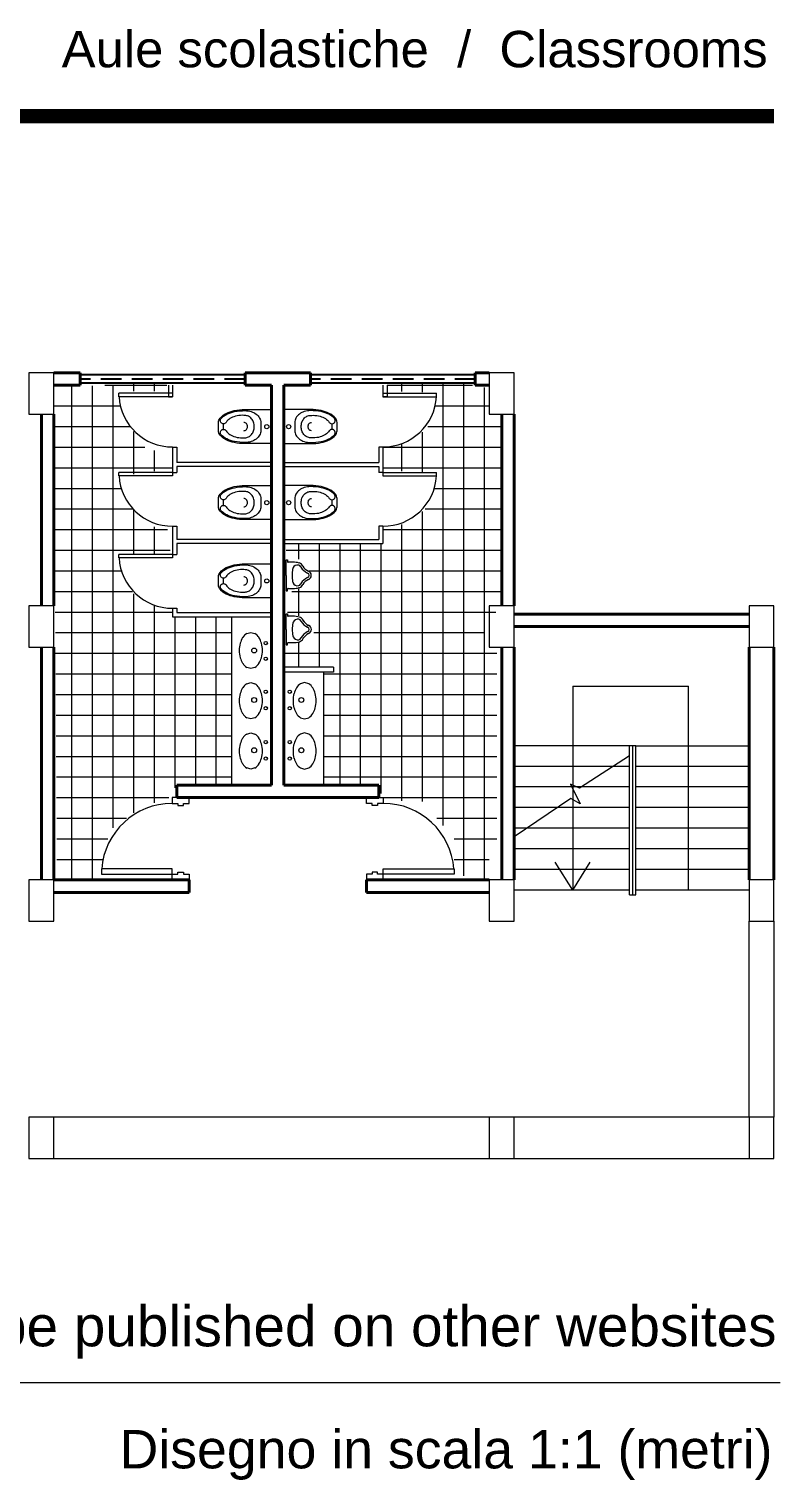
# Model space of a CAD drawing. Header units: millimetres. Extents: x 310.7 to 354.9, y 161.6 to 181.8.
# Drawn here: x 345.74 to 354.85, y 163.06 to 180.66 of the extents above; entities that cross this region are included whole.
import ezdxf

# ---------------------------------------------------------------- set-up
doc = ezdxf.new("R2010")
doc.units = ezdxf.units.MM
doc.linetypes.add('RAYITAS', pattern=[0.375, 0.25, -0.125])
for name, color, linetype, lineweight in [('ARREDI attrezzature - furniture', 175, 'Continuous', 9), ('MURATURA sezioni - section wall', 7, 'Continuous', 40), ('PAVIMENTAZIONE - flooring', 250, 'Continuous', 5), ('PORTE finestre - doors windows', 252, 'Continuous', 5), ('PROIEZIONI - projections', 145, 'Continuous', 13), ('PROIEZIONI finissime - fine lines', 251, 'Continuous', 9), ('STRUTTURA - structure', 7, 'Continuous', 20), ('www.archweb.it - All rights reserved', 2, 'Continuous', 5)]:
    doc.layers.add(name, color=color, linetype=linetype, lineweight=lineweight)
doc.layers.add('VETRATE sezioni - windows sections', color=171, linetype='Continuous', true_color=0x4d79ff)
doc.styles.get("Standard").update_dxf_attribs({"font": 'arial.ttf'})
pattern_1 = [(0, (669.00587, -35.91382), (1e-16, 0.25), []), (90, (669.00587, -35.91382), (-0.25, 1e-16), [])]

msp = doc.modelspace()

# ---------------------------------------------------------------- hatches: boundary and pattern name
at = {"layer": 'PAVIMENTAZIONE - flooring'}
h = msp.add_hatch(dxfattribs=at)
h.set_pattern_fill('ANSI37', color=256, scale=2, angle=315, style=0)
h.set_pattern_definition(pattern_1)
h.paths.add_polyline_path([(348.193, 173.53), (348.193, 171.487), (347.526, 171.487), (347.419, 171.315), (347.127, 171.239), (346.713, 170.94), (346.575, 170.337), (346.076, 170.365), (346.035, 176.315), (347.397, 176.362), (347.426, 176.267), (346.761, 176.266), (346.939, 175.87), (347.167, 175.545), (347.385, 175.545), (347.476, 175.327), (346.791, 175.23), (346.943, 174.904), (347.191, 174.615), (347.411, 174.63), (347.452, 174.283), (346.791, 174.282), (346.924, 173.936), (347.064, 173.719), (347.446, 173.632), (347.476, 173.562), (347.476, 173.53)])
h = msp.add_hatch(dxfattribs=at)
h.set_pattern_fill('ANSI37', color=256, scale=2, angle=315, style=0)
h.set_pattern_definition(pattern_1)
h.paths.add_polyline_path([(351.314, 170.337), (351.316, 170.637), (351.408, 170.637), (351.408, 173.112), (351.258, 173.112), (351.258, 173.562), (351.466, 173.599), (351.466, 176.037), (351.316, 176.037), (351.316, 176.306), (351.113, 176.313), (351.113, 176.362), (350.076, 176.362), (350.076, 176.267), (350.704, 176.245), (350.563, 175.812), (350.349, 175.646), (350.026, 175.587), (350.026, 175.306), (350.676, 175.278), (350.641, 174.944), (350.363, 174.657), (350.026, 174.627), (350.026, 174.416), (348.844, 174.416), (348.865, 174.241), (349.029, 174.224), (349.147, 174.062), (349.152, 173.926), (348.861, 173.813), (348.87, 173.553), (349.19, 173.521), (349.187, 173.316), (348.94, 173.179), (348.826, 173.179), (348.826, 172.918), (349.426, 172.918), (349.426, 172.858), (349.309, 172.858), (349.309, 171.514), (349.976, 171.487), (350.031, 171.3), (350.502, 171.295), (350.888, 170.84), (350.888, 170.408)])

# ---------------------------------------------------------------- linework, layer by layer
at = {"layer": 'ARREDI attrezzature - furniture', "color": 2}
for p, q in [((347.426, 176.337, 0.3), (347.426, 176.198, 0.3)), ((347.476, 176.337, 0.3), (347.476, 176.198, 0.3)), ((350.026, 176.337, 0.3), (350.026, 176.198, 0.3)), ((350.076, 176.337, 0.3), (350.076, 176.198, 0.3)), ((347.426, 176.198, 0.3), (347.476, 176.198, 0.3)), ((350.076, 176.198, 0.3), (350.026, 176.198, 0.3)), ((347.476, 175.587, 0.3), (347.476, 175.278, 0.3)), ((347.476, 175.587, 0.3), (347.526, 175.587, 0.3)), ((347.526, 175.587, 0.3), (347.526, 175.401, 0.3)), ((349.976, 175.587, 0.3), (349.976, 175.401, 0.3)), ((350.026, 175.587, 0.3), (349.976, 175.587, 0.3)), ((350.026, 175.587, 0.3), (350.026, 175.278, 0.3)), ((347.476, 175.278, 0.3), (347.526, 175.278, 0.3)), ((348.676, 175.401, 0.3), (347.526, 175.401, 0.3)), ((348.676, 175.351, 0.3), (347.526, 175.351, 0.3)), ((347.526, 175.351, 0.3), (347.526, 175.278, 0.3)), ((348.826, 175.401, 0.3), (349.976, 175.401, 0.3)), ((348.826, 175.351, 0.3), (349.976, 175.351, 0.3)), ((349.976, 175.351, 0.3), (349.976, 175.278, 0.3)), ((350.026, 175.278, 0.3), (349.976, 175.278, 0.3)), ((347.476, 174.627, 0.3), (347.476, 174.283, 0.3)), ((347.476, 174.627, 0.3), (347.526, 174.627, 0.3)), ((347.526, 174.627, 0.3), (347.526, 174.466, 0.3)), ((349.976, 174.627, 0.3), (349.976, 174.466, 0.3)), ((350.026, 174.627, 0.3), (349.976, 174.627, 0.3)), ((350.026, 174.627, 0.3), (350.026, 174.416, 0.3)), ((348.676, 174.466, 0.3), (347.526, 174.466, 0.3)), ((348.676, 174.416, 0.3), (347.526, 174.416, 0.3)), ((347.526, 174.416, 0.3), (347.526, 174.283, 0.3)), ((348.826, 174.466, 0.3), (349.976, 174.466, 0.3)), ((348.826, 174.416, 0.3), (350.026, 174.416, 0.3)), ((347.476, 174.283, 0.3), (347.526, 174.283, 0.3)), ((347.476, 173.632, 0.3), (347.476, 173.53, 0.3)), ((347.476, 173.632, 0.3), (347.526, 173.632, 0.3)), ((347.476, 173.53, 0.3), (348.676, 173.53, 0.3)), ((347.526, 173.632, 0.3), (347.526, 173.58, 0.3)), ((347.526, 173.58, 0.3), (348.676, 173.58, 0.3)), ((349.426, 172.918, 0.3), (348.826, 172.918, 0.3)), ((349.426, 172.858, 0.3), (348.826, 172.858, 0.3)), ((349.426, 172.918, 0.3), (349.426, 172.858, 0.3))]:
    msp.add_line(p, q, dxfattribs=at)
at = {"layer": 'ARREDI attrezzature - furniture'}
for p, q in [((348.093, 175.802, 0.3), (348.093, 175.869, 0.3)), ((349.409, 175.802, 0.3), (349.409, 175.869, 0.3)), ((348.093, 174.88, 0.3), (348.093, 174.947, 0.3)), ((349.409, 174.88, 0.3), (349.409, 174.947, 0.3)), ((348.852, 174.031, 0.3), (348.852, 174.219, 0.3)), ((348.852, 174.219, 0.3), (348.868, 174.219, 0.3)), ((348.868, 174.219, 0.3), (348.868, 174.199, 0.3)), ((348.093, 173.931, 0.3), (348.093, 173.998, 0.3)), ((348.852, 174.031, 0.3), (348.852, 173.843, 0.3)), ((348.868, 173.843, 0.3), (348.868, 173.863, 0.3)), ((348.852, 173.843, 0.3), (348.868, 173.843, 0.3)), ((348.193, 171.487, 0.3), (348.193, 173.53, 0.3)), ((348.854, 173.375, 0.3), (348.854, 173.563, 0.3)), ((348.854, 173.563, 0.3), (348.87, 173.563, 0.3)), ((348.87, 173.563, 0.3), (348.87, 173.543, 0.3)), ((348.375, 173.326, 0.3), (348.425, 173.34, 0.3)), ((348.425, 173.34, 0.3), (348.475, 173.326, 0.3)), ((348.854, 173.375, 0.3), (348.854, 173.187, 0.3)), ((348.854, 173.187, 0.3), (348.87, 173.187, 0.3)), ((348.87, 173.187, 0.3), (348.87, 173.207, 0.3)), ((348.425, 172.9, 0.3), (348.375, 172.915, 0.3)), ((348.475, 172.915, 0.3), (348.425, 172.9, 0.3)), ((349.309, 172.858, 0.3), (348.826, 172.858, 0.3)), ((349.309, 171.487, 0.3), (349.309, 172.858, 0.3)), ((348.375, 172.716, 0.3), (348.425, 172.73, 0.3)), ((348.425, 172.73, 0.3), (348.475, 172.716, 0.3)), ((349.077, 172.73, 0.3), (349.027, 172.716, 0.3)), ((349.127, 172.716, 0.3), (349.077, 172.73, 0.3)), ((348.425, 172.29, 0.3), (348.375, 172.305, 0.3)), ((348.475, 172.305, 0.3), (348.425, 172.29, 0.3)), ((349.027, 172.305, 0.3), (349.077, 172.29, 0.3)), ((349.077, 172.29, 0.3), (349.127, 172.305, 0.3)), ((348.375, 172.106, 0.3), (348.425, 172.12, 0.3)), ((348.425, 172.12, 0.3), (348.475, 172.106, 0.3)), ((349.077, 172.12, 0.3), (349.027, 172.106, 0.3)), ((349.127, 172.106, 0.3), (349.077, 172.12, 0.3)), ((348.425, 171.68, 0.3), (348.375, 171.695, 0.3)), ((348.475, 171.695, 0.3), (348.425, 171.68, 0.3)), ((349.027, 171.695, 0.3), (349.077, 171.68, 0.3)), ((349.077, 171.68, 0.3), (349.127, 171.695, 0.3))]:
    msp.add_line(p, q, dxfattribs=at)
at = {"layer": 'ARREDI attrezzature - furniture', "elevation": 0.3}
for points in [[(348.354, 175.629, -0.049648), (348.224, 175.642, -0.06346), (348.126, 175.675, -0.103485), (348.051, 175.733, -0.178458), (348.032, 175.785), (348.032, 175.885, -0.178458), (348.051, 175.938, -0.103485), (348.126, 175.996, -0.06346), (348.224, 176.029, -0.049648), (348.354, 176.042), (348.676, 176.042), (348.676, 175.629)], [(348.061, 175.93, -0.103485), (348.132, 175.985, -0.06346), (348.226, 176.017, -0.049648), (348.354, 176.029, -0.075858), (348.429, 176.018, -0.086069), (348.489, 175.987, -0.105985), (348.531, 175.938, -0.126201), (348.545, 175.885), (348.545, 175.785, -0.126201), (348.531, 175.733, -0.105985), (348.489, 175.684, -0.086069), (348.429, 175.653, -0.075858), (348.354, 175.642, -0.049648), (348.226, 175.654, -0.06346), (348.132, 175.686, -0.103485), (348.061, 175.741, -0.097511), (348.055, 175.755, -0.09808), (348.055, 175.77, -0.098895), (348.061, 175.784, -0.099479), (348.071, 175.795, -0.099479), (348.085, 175.801, -0.098895), (348.1, 175.801, -0.09808), (348.115, 175.795, -0.097511), (348.125, 175.784, 0.102445), (348.172, 175.739, 0.077884), (348.237, 175.71, 0.065096), (348.322, 175.699, 0.024284), (348.354, 175.7, 0.115331), (348.396, 175.71, 0.103946), (348.434, 175.74, 0.091071), (348.458, 175.783, 0.083675), (348.467, 175.835, 0.083675), (348.458, 175.888, 0.091071), (348.434, 175.931, 0.103946), (348.396, 175.961, 0.115331), (348.354, 175.97, 0.024284), (348.322, 175.972, 0.065096), (348.237, 175.961, 0.077884), (348.172, 175.932, 0.102445), (348.125, 175.887, -0.097511), (348.115, 175.876, -0.09808), (348.1, 175.87, -0.098895), (348.085, 175.87, -0.099479), (348.071, 175.876, -0.099479), (348.061, 175.887, -0.098895), (348.055, 175.901, -0.09808), (348.055, 175.916, -0.097511)], [(349.148, 175.629, 0.049648), (349.278, 175.642, 0.06346), (349.375, 175.675, 0.103485), (349.45, 175.733, 0.178458), (349.47, 175.785), (349.47, 175.885, 0.178458), (349.45, 175.938, 0.103485), (349.375, 175.996, 0.06346), (349.278, 176.029, 0.049648), (349.148, 176.042), (348.826, 176.042), (348.826, 175.629)], [(349.441, 175.93, 0.103485), (349.37, 175.985, 0.06346), (349.276, 176.017, 0.049648), (349.148, 176.029, 0.075858), (349.073, 176.018, 0.086069), (349.013, 175.987, 0.105985), (348.971, 175.938, 0.126201), (348.957, 175.885), (348.957, 175.785, 0.126201), (348.971, 175.733, 0.105985), (349.013, 175.684, 0.086069), (349.073, 175.653, 0.075858), (349.148, 175.642, 0.049648), (349.276, 175.654, 0.06346), (349.37, 175.686, 0.103485), (349.441, 175.741, 0.097511), (349.447, 175.755, 0.09808), (349.447, 175.77, 0.098895), (349.441, 175.784, 0.099479), (349.43, 175.795, 0.099479), (349.416, 175.801, 0.098895), (349.401, 175.801, 0.09808), (349.387, 175.795, 0.097511), (349.376, 175.784, -0.102445), (349.33, 175.739, -0.077884), (349.265, 175.71, -0.065096), (349.18, 175.699, -0.024284), (349.148, 175.7, -0.115331), (349.105, 175.71, -0.103946), (349.068, 175.74, -0.091071), (349.044, 175.783, -0.083675), (349.035, 175.835, -0.083675), (349.044, 175.888, -0.091071), (349.068, 175.931, -0.103946), (349.105, 175.961, -0.115331), (349.148, 175.97, -0.024284), (349.18, 175.972, -0.065096), (349.265, 175.961, -0.077884), (349.33, 175.932, -0.102445), (349.376, 175.887, 0.097511), (349.387, 175.876, 0.09808), (349.401, 175.87, 0.098895), (349.416, 175.87, 0.099479), (349.43, 175.876, 0.099479), (349.441, 175.887, 0.098895), (349.447, 175.901, 0.09808), (349.447, 175.916, 0.097511)], [(348.354, 174.707, -0.049648), (348.224, 174.72, -0.06346), (348.126, 174.753, -0.103485), (348.051, 174.811, -0.178458), (348.032, 174.863), (348.032, 174.963, -0.178458), (348.051, 175.016, -0.103485), (348.126, 175.074, -0.06346), (348.224, 175.107, -0.049648), (348.354, 175.12), (348.676, 175.12), (348.676, 174.707)], [(348.061, 175.008, -0.103485), (348.132, 175.063, -0.06346), (348.226, 175.094, -0.049648), (348.354, 175.107, -0.075858), (348.429, 175.096, -0.086069), (348.489, 175.065, -0.105985), (348.531, 175.016, -0.126201), (348.545, 174.963), (348.545, 174.863, -0.126201), (348.531, 174.811, -0.105985), (348.489, 174.762, -0.086069), (348.429, 174.731, -0.075858), (348.354, 174.72, -0.049648), (348.226, 174.732, -0.06346), (348.132, 174.764, -0.103485), (348.061, 174.819, -0.097511), (348.055, 174.833, -0.09808), (348.055, 174.848, -0.098895), (348.061, 174.862, -0.099479), (348.071, 174.873, -0.099479), (348.085, 174.879, -0.098895), (348.1, 174.879, -0.09808), (348.115, 174.873, -0.097511), (348.125, 174.862, 0.102445), (348.172, 174.817, 0.077884), (348.237, 174.788, 0.065096), (348.322, 174.777, 0.024284), (348.354, 174.778, 0.115331), (348.396, 174.788, 0.103946), (348.434, 174.818, 0.091071), (348.458, 174.861, 0.083675), (348.467, 174.913, 0.083675), (348.458, 174.966, 0.091071), (348.434, 175.009, 0.103946), (348.396, 175.038, 0.115331), (348.354, 175.048, 0.024284), (348.322, 175.05, 0.065096), (348.237, 175.039, 0.077884), (348.172, 175.01, 0.102445), (348.125, 174.965, -0.097511), (348.115, 174.954, -0.09808), (348.1, 174.948, -0.098895), (348.085, 174.948, -0.099479), (348.071, 174.954, -0.099479), (348.061, 174.964, -0.098895), (348.055, 174.978, -0.09808), (348.055, 174.994, -0.097511)], [(349.148, 174.707, 0.049648), (349.278, 174.72, 0.06346), (349.375, 174.753, 0.103485), (349.45, 174.811, 0.178458), (349.47, 174.863), (349.47, 174.963, 0.178458), (349.45, 175.016, 0.103485), (349.375, 175.074, 0.06346), (349.278, 175.107, 0.049648), (349.148, 175.12), (348.826, 175.12), (348.826, 174.707)], [(349.441, 175.008, 0.103485), (349.37, 175.063, 0.06346), (349.276, 175.094, 0.049648), (349.148, 175.107, 0.075858), (349.073, 175.096, 0.086069), (349.013, 175.065, 0.105985), (348.971, 175.016, 0.126201), (348.957, 174.963), (348.957, 174.863, 0.126201), (348.971, 174.811, 0.105985), (349.013, 174.762, 0.086069), (349.073, 174.731, 0.075858), (349.148, 174.72, 0.049648), (349.276, 174.732, 0.06346), (349.37, 174.764, 0.103485), (349.441, 174.819, 0.097511), (349.447, 174.833, 0.09808), (349.447, 174.848, 0.098895), (349.441, 174.862, 0.099479), (349.43, 174.873, 0.099479), (349.416, 174.879, 0.098895), (349.401, 174.879, 0.09808), (349.387, 174.873, 0.097511), (349.376, 174.862, -0.102445), (349.33, 174.817, -0.077884), (349.265, 174.788, -0.065096), (349.18, 174.777, -0.024284), (349.148, 174.778, -0.115331), (349.105, 174.788, -0.103946), (349.068, 174.818, -0.091071), (349.044, 174.861, -0.083675), (349.035, 174.913, -0.083675), (349.044, 174.966, -0.091071), (349.068, 175.009, -0.103946), (349.105, 175.038, -0.115331), (349.148, 175.048, -0.024284), (349.18, 175.05, -0.065096), (349.265, 175.039, -0.077884), (349.33, 175.01, -0.102445), (349.376, 174.965, 0.097511), (349.387, 174.954, 0.09808), (349.401, 174.948, 0.098895), (349.416, 174.948, 0.099479), (349.43, 174.954, 0.099479), (349.441, 174.964, 0.098895), (349.447, 174.978, 0.09808), (349.447, 174.994, 0.097511)], [(348.354, 173.758, -0.049648), (348.224, 173.771, -0.06346), (348.126, 173.804, -0.103485), (348.051, 173.862, -0.178458), (348.032, 173.914), (348.032, 174.014, -0.178458), (348.051, 174.067, -0.103485), (348.126, 174.125, -0.06346), (348.224, 174.158, -0.049648), (348.354, 174.171), (348.676, 174.171), (348.676, 173.758)], [(348.061, 174.059, -0.103485), (348.132, 174.114, -0.06346), (348.226, 174.145, -0.049648), (348.354, 174.158, -0.075858), (348.429, 174.147, -0.086069), (348.489, 174.116, -0.105985), (348.531, 174.067, -0.126201), (348.545, 174.014), (348.545, 173.914, -0.126201), (348.531, 173.862, -0.105985), (348.489, 173.813, -0.086069), (348.429, 173.782, -0.075858), (348.354, 173.771, -0.049648), (348.226, 173.783, -0.06346), (348.132, 173.815, -0.103485), (348.061, 173.87, -0.097511), (348.055, 173.884, -0.09808), (348.055, 173.899, -0.098895), (348.061, 173.913, -0.099479), (348.071, 173.924, -0.099479), (348.085, 173.93, -0.098895), (348.1, 173.93, -0.09808), (348.115, 173.924, -0.097511), (348.125, 173.913, 0.102445), (348.172, 173.868, 0.077884), (348.237, 173.839, 0.065096), (348.322, 173.828, 0.024284), (348.354, 173.829, 0.115331), (348.396, 173.839, 0.103946), (348.434, 173.869, 0.091071), (348.458, 173.912, 0.083675), (348.467, 173.964, 0.083675), (348.458, 174.017, 0.091071), (348.434, 174.06, 0.103946), (348.396, 174.089, 0.115331), (348.354, 174.099, 0.024284), (348.322, 174.101, 0.065096), (348.237, 174.09, 0.077884), (348.172, 174.061, 0.102445), (348.125, 174.016, -0.097511), (348.115, 174.005, -0.09808), (348.1, 173.999, -0.098895), (348.085, 173.999, -0.099479), (348.071, 174.005, -0.099479), (348.061, 174.015, -0.098895), (348.055, 174.029, -0.09808), (348.055, 174.045, -0.097511)]]:
    msp.add_lwpolyline(points, format="xyb", close=True, dxfattribs=at)
for points in [[(348.34, 175.785, 0.111064), (348.356, 175.789, 0.102841), (348.371, 175.8, 0.093011), (348.38, 175.816, 0.087082), (348.384, 175.835, 0.087082), (348.38, 175.855, 0.093011), (348.371, 175.871, 0.102841), (348.356, 175.882, 0.111064), (348.34, 175.885, 0.111064)], [(349.162, 175.785, -0.111064), (349.145, 175.789, -0.102841), (349.131, 175.8, -0.093011), (349.122, 175.816, -0.087082), (349.118, 175.835, -0.087082), (349.122, 175.855, -0.093011), (349.131, 175.871, -0.102841), (349.145, 175.882, -0.111064), (349.162, 175.885, -0.111064)], [(348.34, 174.863, 0.111064), (348.356, 174.867, 0.102841), (348.371, 174.878, 0.093011), (348.38, 174.894, 0.087082), (348.384, 174.913, 0.087082), (348.38, 174.933, 0.093011), (348.371, 174.949, 0.102841), (348.356, 174.96, 0.111064), (348.34, 174.963, 0.111064)], [(349.162, 174.863, -0.111064), (349.145, 174.867, -0.102841), (349.131, 174.878, -0.093011), (349.122, 174.894, -0.087082), (349.118, 174.913, -0.087082), (349.122, 174.933, -0.093011), (349.131, 174.949, -0.102841), (349.145, 174.96, -0.111064), (349.162, 174.963, -0.111064)], [(348.34, 173.914, 0.111064), (348.356, 173.918, 0.102841), (348.371, 173.929, 0.093011), (348.38, 173.945, 0.087082), (348.384, 173.964, 0.087082), (348.38, 173.984, 0.093011), (348.371, 174, 0.102841), (348.356, 174.011, 0.111064), (348.34, 174.014, 0.111064)]]:
    msp.add_lwpolyline(points, format="xyb", dxfattribs=at)
at = {"layer": 'ARREDI attrezzature - furniture'}
for centre, radius in [((348.618, 175.835, 0.3), 0.025), ((348.883, 175.835, 0.3), 0.025), ((348.618, 174.913, 0.3), 0.025), ((348.883, 174.913, 0.3), 0.025), ((348.618, 173.964, 0.3), 0.025), ((348.605, 173.21, 0.3), 0.02), ((348.465, 173.12, 0.3), 0.03), ((348.605, 173.02, 0.3), 0.02), ((348.605, 172.62, 0.3), 0.02), ((348.897, 172.62, 0.3), 0.02), ((348.465, 172.52, 0.3), 0.03), ((349.037, 172.52, 0.3), 0.03), ((348.605, 172.42, 0.3), 0.02), ((348.897, 172.42, 0.3), 0.02), ((348.465, 171.91, 0.3), 0.03), ((348.605, 172.01, 0.3), 0.02), ((348.897, 172.01, 0.3), 0.02), ((349.037, 171.91, 0.3), 0.03), ((348.605, 171.81, 0.3), 0.02), ((348.897, 171.81, 0.3), 0.02)]:
    msp.add_circle(centre, radius, dxfattribs=at)
for centre, radius, start, end in [((348.876, 174.199, 0.3), 0.008, 180, 271.2596), ((348.903, 172.95, 0.3), 1.242, 88.6838, 91.2596), ((349.347, 174.031, 0.3), 0.423, 169.6448, 180), ((349.001, 174.092, 0.3), 0.0714, 157.0115, 167.3819), ((348.932, 173.871, 0.3), 0.32, 75.54, 90), ((348.994, 174.092, 0.3), 0.0647, 80.1127, 155.0367), ((348.994, 174.119, 0.3), 0.0388, 21.7562, 21.7562), ((348.994, 174.119, 0.3), 0.0388, 28.9977, 74.4084), ((348.994, 174.119, 0.3), 0.0648, 21.7562, 74.4084), ((349.11, 174.172, 0.3), 0.0887, 203.0794, 209.3743), ((349.198, 174.234, 0.3), 0.196, 212.4219, 243.4809), ((349.198, 174.234, 0.3), 0.17, 212.4219, 243.4809), ((349.107, 174.047, 0.3), 0.0124, 59.9952, 73.3504), ((349.104, 174.033, 0.3), 0.0264, 358.4121, 69.8647), ((349.104, 174.033, 0.3), 0.0524, 358.4121, 69.8647), ((348.876, 173.863, 0.3), 0.008, 88.7404, 180), ((348.903, 175.113, 0.3), 1.242, 268.7404, 271.3162), ((349.347, 174.031, 0.3), 0.423, 180, 190.3552), ((349.001, 173.971, 0.3), 0.0714, 192.6181, 202.9885), ((348.932, 174.192, 0.3), 0.32, 270, 284.46), ((348.994, 173.97, 0.3), 0.0647, 204.9633, 279.8873), ((348.994, 173.944, 0.3), 0.0388, 285.5916, 331.0023), ((348.994, 173.944, 0.3), 0.0648, 285.5916, 338.2438), ((349.11, 173.89, 0.3), 0.0887, 150.6257, 156.9206), ((349.198, 173.829, 0.3), 0.196, 116.5191, 147.5781), ((349.198, 173.829, 0.3), 0.17, 116.5191, 147.5781), ((349.107, 174.016, 0.3), 0.0124, 286.6496, 300.0048), ((349.104, 174.03, 0.3), 0.0264, 290.1353, 1.5879), ((349.104, 174.03, 0.3), 0.0524, 290.1353, 1.5879), ((349.15, 174.031, 0.3), 0.0202, 177.956, 182.044), ((348.878, 173.543, 0.3), 0.008, 179.9979, 271.2575), ((348.906, 172.293, 0.3), 1.242, 88.6818, 91.2575), ((348.934, 173.215, 0.3), 0.32, 75.5379, 89.9979), ((348.997, 173.462, 0.3), 0.0648, 21.7541, 74.4063), ((349.35, 173.375, 0.3), 0.423, 169.6427, 179.9979), ((349.35, 173.375, 0.3), 0.423, 179.9979, 190.3531), ((349.003, 173.435, 0.3), 0.0714, 157.0094, 167.3798), ((348.996, 173.436, 0.3), 0.0647, 80.1106, 155.0346), ((348.997, 173.462, 0.3), 0.0388, 21.7541, 21.7541), ((348.997, 173.462, 0.3), 0.0388, 28.9956, 74.4063), ((349.112, 173.516, 0.3), 0.0887, 203.0773, 209.3722), ((349.2, 173.577, 0.3), 0.196, 212.4199, 243.4788), ((349.2, 173.173, 0.3), 0.196, 116.517, 147.576), ((349.2, 173.577, 0.3), 0.17, 212.4199, 243.4788), ((349.109, 173.39, 0.3), 0.0124, 59.9931, 73.3484), ((349.109, 173.36, 0.3), 0.0124, 286.6475, 300.0027), ((349.106, 173.376, 0.3), 0.0264, 358.41, 69.8626), ((349.106, 173.374, 0.3), 0.0264, 290.1332, 1.5858), ((349.106, 173.376, 0.3), 0.0524, 358.41, 69.8626), ((349.106, 173.374, 0.3), 0.0524, 290.1332, 1.5858), ((349.153, 173.375, 0.3), 0.0202, 177.9539, 182.0419), ((348.629, 173.12, 0.3), 0.345, 165.2333, 180), ((348.528, 173.147, 0.3), 0.24, 147.5288, 165.2333), ((348.465, 173.188, 0.3), 0.165, 123.0604, 147.5288), ((348.385, 173.188, 0.3), 0.165, 32.4712, 56.9396), ((348.321, 173.147, 0.3), 0.24, 14.7667, 32.4712), ((348.22, 173.12, 0.3), 0.345, 0, 14.7667), ((348.878, 173.207, 0.3), 0.008, 88.7383, 179.9979), ((348.906, 174.457, 0.3), 1.242, 268.7383, 271.3141), ((349.003, 173.315, 0.3), 0.0714, 192.616, 202.9865), ((348.934, 173.535, 0.3), 0.32, 269.9979, 284.4579), ((348.996, 173.314, 0.3), 0.0647, 204.9612, 279.8852), ((348.997, 173.288, 0.3), 0.0388, 285.5895, 331.0002), ((348.997, 173.288, 0.3), 0.0648, 285.5895, 338.2417), ((349.112, 173.234, 0.3), 0.0887, 150.6236, 156.9186), ((349.2, 173.173, 0.3), 0.17, 116.517, 147.576), ((348.629, 173.12, 0.3), 0.345, 180, 194.7667), ((348.528, 173.094, 0.3), 0.24, 194.7667, 212.4712), ((348.321, 173.094, 0.3), 0.24, 327.5288, 345.2333), ((348.22, 173.12, 0.3), 0.345, 345.2333, 360), ((348.465, 173.053, 0.3), 0.165, 212.4712, 236.9396), ((348.385, 173.053, 0.3), 0.165, 303.0604, 327.5288), ((348.528, 172.537, 0.3), 0.24, 147.5288, 165.2333), ((348.465, 172.578, 0.3), 0.165, 123.0604, 147.5288), ((348.385, 172.578, 0.3), 0.165, 32.4712, 56.9396), ((348.321, 172.537, 0.3), 0.24, 14.7667, 32.4712), ((349.181, 172.537, 0.3), 0.24, 147.5288, 165.2333), ((349.117, 172.578, 0.3), 0.165, 123.0604, 147.5288), ((349.037, 172.578, 0.3), 0.165, 32.4712, 56.9396), ((348.973, 172.537, 0.3), 0.24, 14.7667, 32.4712), ((348.629, 172.51, 0.3), 0.345, 165.2333, 180), ((348.629, 172.51, 0.3), 0.345, 180, 194.7667), ((348.22, 172.51, 0.3), 0.345, 360, 14.7667), ((348.22, 172.51, 0.3), 0.345, 345.2333, 0), ((349.281, 172.51, 0.3), 0.345, 165.2333, 180), ((349.281, 172.51, 0.3), 0.345, 180, 194.7667), ((348.872, 172.51, 0.3), 0.345, 0, 14.7667), ((348.872, 172.51, 0.3), 0.345, 345.2333, 0), ((348.528, 172.484, 0.3), 0.24, 194.7667, 212.4712), ((348.465, 172.443, 0.3), 0.165, 212.4712, 236.9396), ((348.385, 172.443, 0.3), 0.165, 303.0604, 327.5288), ((348.321, 172.484, 0.3), 0.24, 327.5288, 345.2333), ((349.181, 172.484, 0.3), 0.24, 194.7667, 212.4712), ((349.117, 172.443, 0.3), 0.165, 212.4712, 236.9396), ((349.037, 172.443, 0.3), 0.165, 303.0604, 327.5288), ((348.973, 172.484, 0.3), 0.24, 327.5288, 345.2333), ((348.465, 171.968, 0.3), 0.165, 123.0604, 147.5288), ((348.385, 171.968, 0.3), 0.165, 32.4712, 56.9396), ((349.117, 171.968, 0.3), 0.165, 123.0604, 147.5288), ((349.037, 171.968, 0.3), 0.165, 32.4712, 56.9396), ((348.629, 171.9, 0.3), 0.345, 165.2333, 180), ((348.528, 171.927, 0.3), 0.24, 147.5288, 165.2333), ((348.321, 171.927, 0.3), 0.24, 14.7667, 32.4712), ((348.22, 171.9, 0.3), 0.345, 360, 14.7667), ((349.281, 171.9, 0.3), 0.345, 165.2333, 180), ((349.181, 171.927, 0.3), 0.24, 147.5288, 165.2333), ((348.973, 171.927, 0.3), 0.24, 14.7667, 32.4712), ((348.872, 171.9, 0.3), 0.345, 0, 14.7667), ((348.629, 171.9, 0.3), 0.345, 180, 194.7667), ((348.528, 171.874, 0.3), 0.24, 194.7667, 212.4712), ((348.321, 171.874, 0.3), 0.24, 327.5288, 345.2333), ((348.22, 171.9, 0.3), 0.345, 345.2333, 360), ((349.281, 171.9, 0.3), 0.345, 180, 194.7667), ((349.181, 171.874, 0.3), 0.24, 194.7667, 212.4712), ((348.973, 171.874, 0.3), 0.24, 327.5288, 345.2333), ((348.872, 171.9, 0.3), 0.345, 345.2333, 0), ((348.465, 171.833, 0.3), 0.165, 212.4712, 236.9396), ((348.385, 171.833, 0.3), 0.165, 303.0604, 327.5288), ((349.117, 171.833, 0.3), 0.165, 212.4712, 236.9396), ((349.037, 171.833, 0.3), 0.165, 303.0604, 327.5288)]:
    msp.add_arc(centre, radius, start, end, dxfattribs=at)
at = {"layer": 'MURATURA sezioni - section wall'}
for p, q in [((346.035, 176.487, 0.3), (346.356, 176.487, 0.324)), ((346.356, 176.337, 0.3), (346.035, 176.337, 0.3)), ((346.356, 176.337, 0.3), (346.356, 176.487, 0.3)), ((348.356, 176.337, 0.3), (348.356, 176.487, 0.3)), ((349.146, 176.487, 0.3), (348.356, 176.487, 0.3)), ((348.676, 176.337, 0.3), (348.356, 176.337, 0.3)), ((348.676, 171.487, 0.3), (348.676, 176.337, 0.3)), ((349.146, 176.487, 0.3), (348.826, 176.487, 0.3)), ((348.826, 176.337, 0.3), (349.146, 176.337, 0.3)), ((348.826, 171.487, 0.3), (348.826, 176.337, 0.3)), ((349.146, 176.337, 0.3), (349.146, 176.487, 0.3)), ((351.146, 176.487, 0.678), (351.316, 176.487, 0.691)), ((351.146, 176.337, 0.3), (351.146, 176.487, 0.3)), ((351.146, 176.337, 0.3), (351.316, 176.337, 0.3)), ((345.885, 173.662, 0.3), (345.885, 175.987, 0.68)), ((346.035, 173.662, 0.3), (346.035, 175.987, 0.68)), ((351.466, 173.662, 0.3), (351.466, 175.987, 0.3)), ((351.616, 173.662, 0.3), (351.616, 175.987, 0.3)), ((351.616, 173.562, 0.3), (354.466, 173.562, 0.3)), ((351.616, 173.412, 0.3), (354.466, 173.412, 0.3)), ((345.885, 170.337, 0.3), (345.885, 173.162, 0.3)), ((346.035, 170.337, 0.3), (346.035, 173.162, 0.3)), ((351.466, 170.337, 0.3), (351.466, 173.162, 0.3)), ((351.616, 170.337, 0.3), (351.616, 173.162, 0.3)), ((354.466, 170.337, 0.3), (354.466, 173.162, 0.3)), ((354.766, 170.337, 0.3), (354.766, 173.162, 0.3)), ((347.526, 171.487, 0.3), (348.676, 171.487, 0.3)), ((347.526, 171.487, 0.3), (347.526, 171.337, 0.3)), ((348.826, 171.487, 0.3), (349.976, 171.487, 0.3)), ((349.976, 171.487, 0.3), (349.976, 171.337, 0.3)), ((347.526, 171.337, 0.3), (349.976, 171.337, 0.3)), ((347.676, 170.337, 0.3), (346.035, 170.337, 0.3)), ((347.676, 170.187, 0.3), (346.035, 170.187, 0.3)), ((346.185, 170.187, 0.3), (347.676, 170.187, 0.3)), ((347.676, 170.337, 0.3), (347.676, 170.187, 0.3)), ((349.826, 170.337, 0.3), (349.826, 170.187, 0.3)), ((349.826, 170.337, 0.3), (351.316, 170.337, 0.3)), ((351.316, 170.187, 0.3), (349.826, 170.187, 0.3))]:
    msp.add_line(p, q, dxfattribs=at)
at = {"layer": 'PORTE finestre - doors windows', "color": 2}
for p, q in [((346.826, 176.198, 0.3), (346.826, 176.239, 0.3)), ((347.476, 176.239, 0.3), (346.826, 176.239, 0.3)), ((347.476, 176.198, 0.3), (346.826, 176.198, 0.3)), ((347.476, 176.239, 0.3), (347.476, 176.198, 0.3)), ((350.026, 176.239, 0.3), (350.676, 176.239, 0.3)), ((350.026, 176.239, 0.3), (350.026, 176.198, 0.3)), ((350.026, 176.198, 0.3), (350.676, 176.198, 0.3)), ((350.676, 176.198, 0.3), (350.676, 176.239, 0.3)), ((346.826, 175.237, 0.3), (346.826, 175.278, 0.3)), ((347.476, 175.278, 0.3), (346.826, 175.278, 0.3)), ((347.476, 175.278, 0.3), (347.476, 175.237, 0.3)), ((350.026, 175.278, 0.3), (350.676, 175.278, 0.3)), ((350.026, 175.278, 0.3), (350.026, 175.237, 0.3)), ((350.676, 175.237, 0.3), (350.676, 175.278, 0.3)), ((347.476, 175.237, 0.3), (346.826, 175.237, 0.3)), ((350.026, 175.237, 0.3), (350.676, 175.237, 0.3)), ((346.826, 174.242, 0.3), (346.826, 174.283, 0.3)), ((347.476, 174.283, 0.3), (346.826, 174.283, 0.3)), ((347.476, 174.242, 0.3), (346.826, 174.242, 0.3)), ((347.476, 174.283, 0.3), (347.476, 174.242, 0.3))]:
    msp.add_line(p, q, dxfattribs=at)
at = {"layer": 'PORTE finestre - doors windows', "color": 2, "elevation": 0.3}
for points in [[(347.676, 171.336), (347.471, 171.336), (347.471, 171.265), (347.54, 171.265), (347.54, 171.242), (347.607, 171.242), (347.607, 171.265), (347.676, 171.265), (347.676, 171.336), (347.653, 171.336)], [(349.826, 171.336), (350.031, 171.336), (350.031, 171.265), (349.962, 171.265), (349.962, 171.242), (349.895, 171.242), (349.895, 171.265), (349.826, 171.265), (349.826, 171.336), (349.849, 171.336)], [(347.495, 170.337), (347.471, 170.337), (347.471, 170.408), (347.54, 170.408), (347.54, 170.43), (347.607, 170.43), (347.607, 170.408), (347.676, 170.408), (347.676, 170.337), (347.653, 170.337)], [(350.007, 170.337), (350.031, 170.337), (350.031, 170.408), (349.962, 170.408), (349.962, 170.43), (349.895, 170.43), (349.895, 170.408), (349.826, 170.408), (349.826, 170.337), (349.849, 170.337)]]:
    msp.add_lwpolyline(points, dxfattribs=at)
for points in [[(347.471, 170.471), (346.614, 170.471), (346.614, 170.408), (347.471, 170.408)], [(350.031, 170.471), (350.888, 170.471), (350.888, 170.408), (350.031, 170.408)]]:
    msp.add_lwpolyline(points, close=True, dxfattribs=at)
at = {"layer": 'PORTE finestre - doors windows'}
for centre, radius, start, end in [((347.476, 176.239, 0.3), 0.651, 183.5833, 270), ((350.026, 176.239, 0.3), 0.651, 270, 356.4167), ((347.476, 175.278, 0.3), 0.651, 183.5833, 270), ((350.026, 175.278, 0.3), 0.651, 270, 356.4167), ((347.476, 174.283, 0.3), 0.651, 183.5833, 270), ((347.471, 170.408, 0.3), 0.857, 90, 175.8296), ((350.031, 170.408, 0.3), 0.857, 4.1704, 90)]:
    msp.add_arc(centre, radius, start, end, dxfattribs=at)
at = {"layer": 'PROIEZIONI - projections'}
for p, q in [((353.014, 171.965, 0.3), (351.616, 171.965, 0.3)), ((353.094, 171.965, 0.3), (354.466, 171.965, 0.3)), ((353.014, 171.715, 0.3), (351.616, 171.715, 0.3)), ((354.452, 171.715, 0.3), (353.094, 171.715, 0.3)), ((353.014, 171.465, 0.3), (351.616, 171.465, 0.3)), ((354.452, 171.465, 0.3), (353.094, 171.465, 0.3)), ((353.014, 171.215, 0.3), (351.616, 171.215, 0.3)), ((354.452, 171.215, 0.3), (353.094, 171.215, 0.3)), ((353.014, 170.965, 0.3), (351.616, 170.965, 0.3)), ((354.452, 170.965, 0.3), (353.094, 170.965, 0.3)), ((353.014, 170.715, 0.3), (351.616, 170.715, 0.3)), ((354.452, 170.715, 0.3), (353.094, 170.715, 0.3)), ((353.014, 170.465, 0.3), (351.616, 170.465, 0.3)), ((354.466, 170.465, 0.3), (353.094, 170.465, 0.3)), ((353.014, 170.215, 0.3), (351.616, 170.215, 0.3)), ((354.466, 170.215, 0.3), (353.094, 170.215, 0.3)), ((354.466, 167.459, 0.3), (354.466, 169.837, 0.3)), ((354.766, 169.837, 0.3), (354.766, 167.459, 0.3)), ((351.316, 167.459, 0.3), (346.035, 167.459, 0.3)), ((354.466, 167.459, 0.3), (351.616, 167.459, 0.3)), ((346.035, 166.959, 0.3), (351.316, 166.959, 0.3)), ((351.616, 166.959, 0.3), (354.466, 166.959, 0.3))]:
    msp.add_line(p, q, dxfattribs=at)
at = {"layer": 'PROIEZIONI - projections', "elevation": 0.3}
msp.add_lwpolyline([(353.014, 171.842), (352.411, 171.449), (352.3, 171.5), (352.416, 171.261), (352.306, 171.323), (351.616, 170.861)], dxfattribs=at)
at = {"layer": 'PROIEZIONI finissime - fine lines'}
for p, q in [((352.328, 172.689, 0.3), (353.73, 172.689, 0.3)), ((352.328, 172.689, 0.3), (352.328, 170.215, 0.3)), ((353.73, 170.215, 0.3), (353.73, 172.689, 0.3)), ((353.014, 170.157, 0.3), (353.014, 171.965, 0.3)), ((353.094, 171.965, 0.3), (353.014, 171.965, 0.3)), ((353.054, 170.157, 0.3), (353.054, 171.965, 0.3)), ((353.094, 170.157, 0.3), (353.094, 171.965, 0.3)), ((352.328, 170.215, 0.3), (352.116, 170.553, 0.3)), ((352.328, 170.215, 0.3), (352.54, 170.553, 0.3)), ((353.014, 170.157, 0.3), (353.094, 170.157, 0.3))]:
    msp.add_line(p, q, dxfattribs=at)
at = {"layer": 'STRUTTURA - structure'}
for points, elevation in [([(346.035, 176.487), (345.735, 176.487), (345.735, 175.987), (346.035, 175.987)], 0.68), ([(351.616, 176.487), (351.316, 176.487), (351.316, 175.987), (351.616, 175.987)], 0.3), ([(346.035, 173.662), (345.735, 173.662), (345.735, 173.162), (346.035, 173.162)], 0.3), ([(351.616, 173.662), (351.316, 173.662), (351.316, 173.162), (351.616, 173.162)], 0.3), ([(354.766, 173.662), (354.466, 173.662), (354.466, 173.162), (354.766, 173.162)], 0.3), ([(346.035, 170.337), (345.735, 170.337), (345.735, 169.837), (346.035, 169.837)], 0.3), ([(351.616, 170.337), (351.316, 170.337), (351.316, 169.837), (351.616, 169.837)], 0.3), ([(354.766, 170.337), (354.466, 170.337), (354.466, 169.837), (354.766, 169.837)], 0.3), ([(346.035, 167.459), (345.735, 167.459), (345.735, 166.959), (346.035, 166.959)], 0.3), ([(351.616, 167.459), (351.316, 167.459), (351.316, 166.959), (351.616, 166.959)], 0.3), ([(354.766, 167.459), (354.466, 167.459), (354.466, 166.959), (354.766, 166.959)], 0.3)]:
    msp.add_lwpolyline(points, close=True, dxfattribs=dict(at, elevation=elevation))
at = {"layer": 'VETRATE sezioni - windows sections'}
for p, q in [((348.356, 176.462, 0.3), (346.356, 176.462, 0.3)), ((348.356, 176.362, 0.3), (346.356, 176.362, 0.3)), ((351.146, 176.462, 0.3), (349.146, 176.462, 0.3)), ((351.146, 176.362, 0.3), (349.146, 176.362, 0.3))]:
    msp.add_line(p, q, dxfattribs=at)
at = {"layer": 'VETRATE sezioni - windows sections', "linetype": 'RAYITAS'}
for p, q in [((348.356, 176.412, 0.3), (346.356, 176.412, 0.3)), ((351.146, 176.412, 0.3), (349.146, 176.412, 0.3))]:
    msp.add_line(p, q, dxfattribs=at)
at = {"layer": 'www.archweb.it - All rights reserved', "color": 253}
msp.add_line((310.841, 164.243, 0.3), (354.844, 164.243, 0.3), dxfattribs=at)
at = {"layer": 'www.archweb.it - All rights reserved', "color": 7, "ltscale": 0.02, "true_color": 0xffffff, "const_width": 0.172, "elevation": 0.3}
msp.add_lwpolyline([(310.798, 179.601), (354.766, 179.601)], dxfattribs=at)

# ---------------------------------------------------------------- texts
at = {"layer": 'www.archweb.it - All rights reserved', "color": 2}
msp.add_text('Aule scolastiche  /  Classrooms', height=0.44105, dxfattribs=at).set_placement((346.131, 180.193, 0.3))
at = {"layer": 'www.archweb.it - All rights reserved', "color": 1}
msp.add_text('The contents of this file cannot be published on other websites', height=0.49199, dxfattribs=at).set_placement((335.811, 164.681, 0.3))
at = {"layer": 'www.archweb.it - All rights reserved', "color": 251}
msp.add_text('Disegno in scala 1:1 (metri)', height=0.46558, dxfattribs=at).set_placement((346.833, 163.201, 0.3))

doc.saveas('drawing.dxf')
